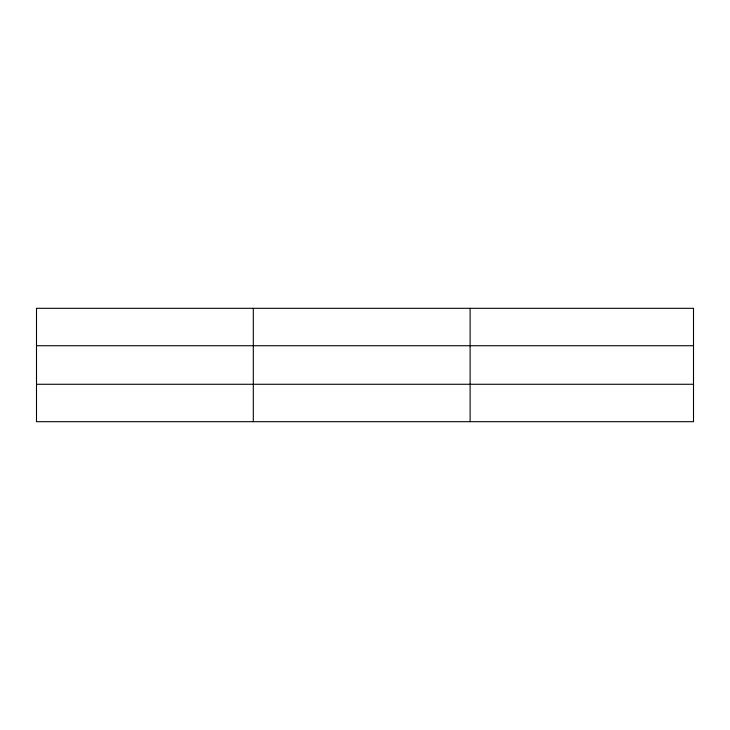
<?xml version="1.0" encoding="UTF-8"?>
<svg xmlns="http://www.w3.org/2000/svg" width="730" height="730" viewBox="0 0 730 730"><rect width="100%" height="100%" fill="white"/><g stroke="black" fill="none" stroke-linecap="round" stroke-linejoin="round"><path stroke-width="1.09" d="M253.31 421.685L253.31 308.315M470.12 421.685L470.12 308.315M693.5 384.272L693.5 421.685L36.5 421.685L36.5 308.315L693.5 308.315L693.5 384.272L36.5 384.272M36.5 345.728L693.5 345.728"/></g></svg>
